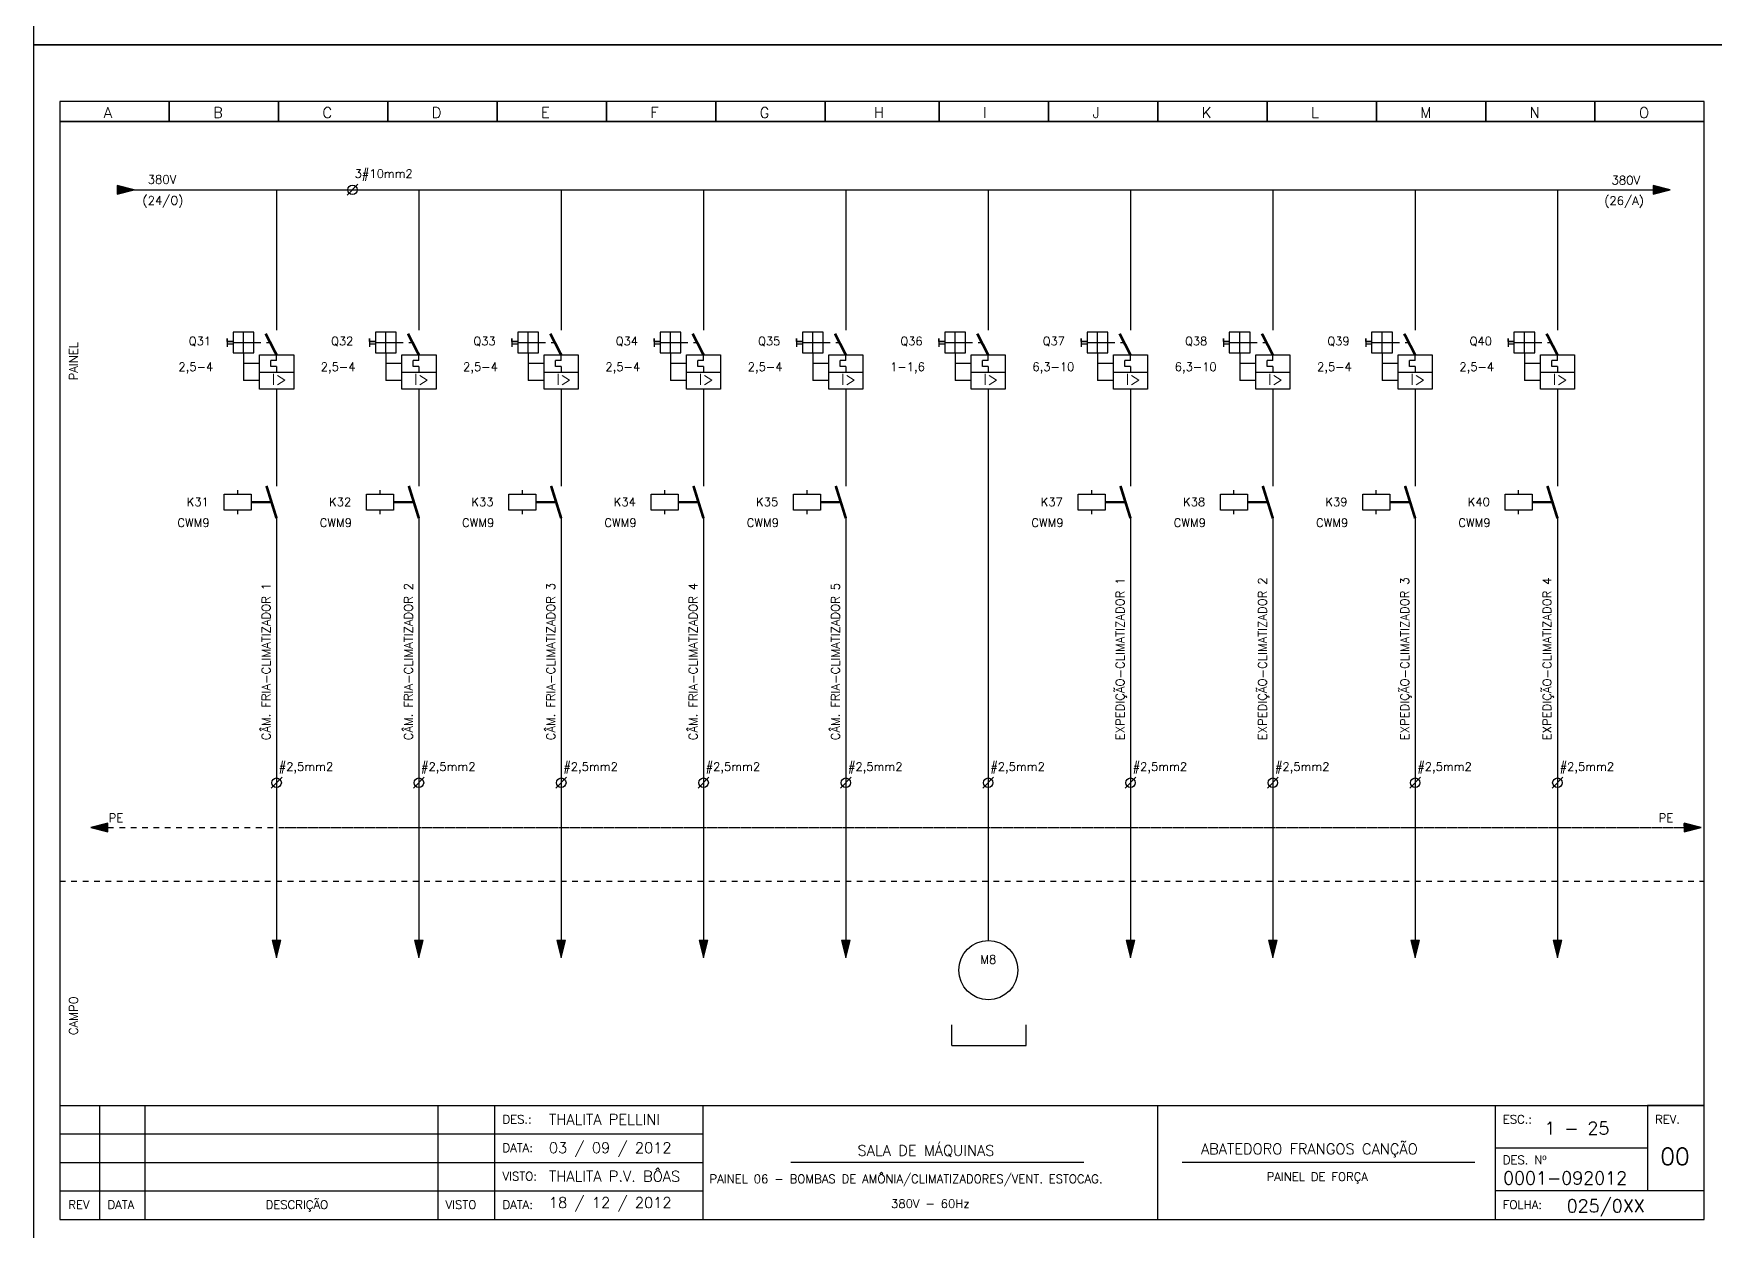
# Model space of a CAD drawing. Header units: millimetres. Extents: x 1974 to 2560, y 1429 to 1567.
# Drawn here: x 2130.07 to 2159.6, y 1491.8 to 1512.83 of the extents above; entities that cross this region are included whole.
import ezdxf

# ---------------------------------------------------------------- set-up
doc = ezdxf.new("R2010")
doc.units = ezdxf.units.MM
for name, pattern in [('DASHDOT2', [0.5, 0.25, -0.125, 0, -0.125]), ('DASHED', [0.75, 0.5, -0.25]), ('HIDDEN2', [0.1875, 0.125, -0.0625])]:
    doc.linetypes.add(name, pattern=pattern)
for name, color, linetype in [('1', 5, 'Continuous'), ('ALIMENTAÇÃO', 6, 'Continuous'), ('CONECTOR_SAK', 2, 'Continuous'), ('DISJUNTOR', 5, 'Continuous'), ('EQUIPAMENTOS', 5, 'Continuous'), ('MARGEM', 1, 'Continuous'), ('MOTORES', 5, 'Continuous'), ('PAINEL', 7, 'Continuous'), ('soft', 5, 'Continuous'), ('TERRA', 3, 'DASHED'), ('TEXTO', 4, 'Continuous'), ('TEXTO_2', 5, 'Continuous'), ('TIMBRE', 7, 'Continuous')]:
    doc.layers.add(name, color=color, linetype=linetype)
doc.styles.add('REGUA60', font='romans.shx', dxfattribs={"height": 2})
doc.styles.add('ROMANC', font='romanc.shx', dxfattribs={"height": 0.55})
doc.styles.add('ROMANS', font='romans.shx', dxfattribs={"height": 37})

msp = doc.modelspace()

# ---------------------------------------------------------------- hatches: boundary and pattern name
at = {"layer": 'EQUIPAMENTOS'}
for points in [[(2131.84, 1510.084), (2131.54, 1510.159), (2131.54, 1510.009)], [(2158.822, 1510.084), (2158.522, 1510.159), (2158.522, 1510.009)], [(2134.265, 1496.894), (2134.34, 1496.594), (2134.415, 1496.894)], [(2136.765, 1496.894), (2136.84, 1496.594), (2136.915, 1496.894)], [(2139.265, 1496.894), (2139.34, 1496.594), (2139.415, 1496.894)], [(2141.765, 1496.894), (2141.84, 1496.594), (2141.915, 1496.894)], [(2144.265, 1496.894), (2144.34, 1496.594), (2144.415, 1496.894)], [(2149.265, 1496.894), (2149.34, 1496.594), (2149.415, 1496.894)], [(2151.765, 1496.894), (2151.84, 1496.594), (2151.915, 1496.894)], [(2154.265, 1496.894), (2154.34, 1496.594), (2154.415, 1496.894)], [(2156.765, 1496.894), (2156.84, 1496.594), (2156.915, 1496.894)]]:
    msp.add_hatch(color=256, dxfattribs=at).paths.add_polyline_path(points)
at = {"layer": 'TERRA'}
h = msp.add_hatch(dxfattribs=at)
h.set_pattern_fill('ANSI31', color=256, scale=0.004, angle=180, style=0)
h.set_pattern_definition([(225, (2188.33320223, 1547.50084864), (0.0003535533906, -0.0003535533906), [])])
h.paths.add_polyline_path([(2131.079, 1498.881), (2131.379, 1498.881), (2131.379, 1498.956)])
h.paths.add_polyline_path([(2131.379, 1498.806), (2131.379, 1498.881), (2131.079, 1498.881)])
h = msp.add_hatch(dxfattribs=at)
h.set_pattern_fill('ANSI31', color=256, scale=0.004, style=0)
h.set_pattern_definition([(45, (2102.10874803, 1450.2612611), (-0.0003535533906, 0.0003535533906), [])])
h.paths.add_polyline_path([(2159.363, 1498.881), (2159.063, 1498.881), (2159.063, 1498.806)])
h.paths.add_polyline_path([(2159.063, 1498.956), (2159.063, 1498.881), (2159.363, 1498.881)])

# ---------------------------------------------------------------- linework, layer by layer
for p, q in [((2146.203, 1495.053), (2146.203, 1495.417)), ((2147.51, 1495.053), (2147.51, 1495.417)), ((2146.203, 1495.053), (2147.51, 1495.053)), ((2159.419, 1493.997), (2158.419, 1493.997))]:
    msp.add_line(p, q)
at = {"layer": '1'}
for p, q in [((2133.472, 1507.473), (2133.472, 1507.327)), ((2133.472, 1507.421), (2133.472, 1507.473)), ((2133.94, 1507.582), (2133.576, 1507.582)), ((2133.576, 1507.582), (2133.576, 1507.218)), ((2133.758, 1507.218), (2133.758, 1507.582)), ((2133.94, 1507.218), (2133.94, 1507.582)), ((2135.972, 1507.473), (2135.972, 1507.327)), ((2135.972, 1507.421), (2135.972, 1507.473)), ((2136.44, 1507.582), (2136.076, 1507.582)), ((2136.076, 1507.582), (2136.076, 1507.218)), ((2136.258, 1507.218), (2136.258, 1507.582)), ((2136.44, 1507.218), (2136.44, 1507.582)), ((2138.472, 1507.473), (2138.472, 1507.327)), ((2138.472, 1507.421), (2138.472, 1507.473)), ((2138.94, 1507.582), (2138.576, 1507.582)), ((2138.576, 1507.582), (2138.576, 1507.218)), ((2138.758, 1507.218), (2138.758, 1507.582)), ((2138.94, 1507.218), (2138.94, 1507.582)), ((2140.972, 1507.473), (2140.972, 1507.327)), ((2140.972, 1507.421), (2140.972, 1507.473)), ((2141.44, 1507.582), (2141.076, 1507.582)), ((2141.076, 1507.582), (2141.076, 1507.218)), ((2141.258, 1507.218), (2141.258, 1507.582)), ((2141.44, 1507.218), (2141.44, 1507.582)), ((2143.472, 1507.473), (2143.472, 1507.327)), ((2143.472, 1507.421), (2143.472, 1507.473)), ((2143.94, 1507.582), (2143.576, 1507.582)), ((2143.576, 1507.582), (2143.576, 1507.218)), ((2143.758, 1507.218), (2143.758, 1507.582)), ((2143.94, 1507.218), (2143.94, 1507.582)), ((2145.972, 1507.473), (2145.972, 1507.327)), ((2145.972, 1507.421), (2145.972, 1507.473)), ((2146.44, 1507.582), (2146.076, 1507.582)), ((2146.076, 1507.582), (2146.076, 1507.218)), ((2146.258, 1507.218), (2146.258, 1507.582)), ((2146.44, 1507.218), (2146.44, 1507.582)), ((2148.472, 1507.473), (2148.472, 1507.327)), ((2148.472, 1507.421), (2148.472, 1507.473)), ((2148.94, 1507.582), (2148.576, 1507.582)), ((2148.576, 1507.582), (2148.576, 1507.218)), ((2148.758, 1507.218), (2148.758, 1507.582)), ((2148.94, 1507.218), (2148.94, 1507.582)), ((2150.972, 1507.473), (2150.972, 1507.327)), ((2150.972, 1507.421), (2150.972, 1507.473)), ((2151.44, 1507.582), (2151.076, 1507.582)), ((2151.076, 1507.582), (2151.076, 1507.218)), ((2151.258, 1507.218), (2151.258, 1507.582)), ((2151.44, 1507.218), (2151.44, 1507.582)), ((2153.472, 1507.473), (2153.472, 1507.327)), ((2153.472, 1507.421), (2153.472, 1507.473)), ((2153.94, 1507.582), (2153.576, 1507.582)), ((2153.576, 1507.582), (2153.576, 1507.218)), ((2153.758, 1507.218), (2153.758, 1507.582)), ((2153.94, 1507.218), (2153.94, 1507.582)), ((2155.972, 1507.473), (2155.972, 1507.327)), ((2155.972, 1507.421), (2155.972, 1507.473)), ((2156.44, 1507.582), (2156.076, 1507.582)), ((2156.076, 1507.582), (2156.076, 1507.218)), ((2156.258, 1507.218), (2156.258, 1507.582)), ((2156.44, 1507.218), (2156.44, 1507.582)), ((2133.576, 1507.421), (2133.472, 1507.421)), ((2133.472, 1507.421), (2133.576, 1507.421)), ((2133.472, 1507.379), (2133.576, 1507.379)), ((2133.576, 1507.4), (2133.94, 1507.4)), ((2133.576, 1507.218), (2133.94, 1507.218)), ((2136.076, 1507.421), (2135.972, 1507.421)), ((2135.972, 1507.421), (2136.076, 1507.421)), ((2135.972, 1507.379), (2136.076, 1507.379)), ((2136.076, 1507.4), (2136.44, 1507.4)), ((2136.076, 1507.218), (2136.44, 1507.218)), ((2138.576, 1507.421), (2138.472, 1507.421)), ((2138.472, 1507.421), (2138.576, 1507.421)), ((2138.472, 1507.379), (2138.576, 1507.379)), ((2138.576, 1507.4), (2138.94, 1507.4)), ((2138.576, 1507.218), (2138.94, 1507.218)), ((2141.076, 1507.421), (2140.972, 1507.421)), ((2140.972, 1507.421), (2141.076, 1507.421)), ((2140.972, 1507.379), (2141.076, 1507.379)), ((2141.076, 1507.4), (2141.44, 1507.4)), ((2141.076, 1507.218), (2141.44, 1507.218)), ((2143.576, 1507.421), (2143.472, 1507.421)), ((2143.472, 1507.421), (2143.576, 1507.421)), ((2143.472, 1507.379), (2143.576, 1507.379)), ((2143.576, 1507.4), (2143.94, 1507.4)), ((2143.576, 1507.218), (2143.94, 1507.218)), ((2146.076, 1507.421), (2145.972, 1507.421)), ((2145.972, 1507.421), (2146.076, 1507.421)), ((2145.972, 1507.379), (2146.076, 1507.379)), ((2146.076, 1507.4), (2146.44, 1507.4)), ((2146.076, 1507.218), (2146.44, 1507.218)), ((2148.576, 1507.421), (2148.472, 1507.421)), ((2148.472, 1507.421), (2148.576, 1507.421)), ((2148.472, 1507.379), (2148.576, 1507.379)), ((2148.576, 1507.4), (2148.94, 1507.4)), ((2148.576, 1507.218), (2148.94, 1507.218)), ((2151.076, 1507.421), (2150.972, 1507.421)), ((2150.972, 1507.421), (2151.076, 1507.421)), ((2150.972, 1507.379), (2151.076, 1507.379)), ((2151.076, 1507.4), (2151.44, 1507.4)), ((2151.076, 1507.218), (2151.44, 1507.218)), ((2153.576, 1507.421), (2153.472, 1507.421)), ((2153.472, 1507.421), (2153.576, 1507.421)), ((2153.472, 1507.379), (2153.576, 1507.379)), ((2153.576, 1507.4), (2153.94, 1507.4)), ((2153.576, 1507.218), (2153.94, 1507.218)), ((2156.076, 1507.421), (2155.972, 1507.421)), ((2155.972, 1507.421), (2156.076, 1507.421)), ((2155.972, 1507.379), (2156.076, 1507.379)), ((2156.076, 1507.4), (2156.44, 1507.4)), ((2156.076, 1507.218), (2156.44, 1507.218))]:
    msp.add_line(p, q, dxfattribs=at)
at = {"layer": 'ALIMENTAÇÃO', "color": 6}
for p, q in [((2134.34, 1510.084), (2134.34, 1507.62)), ((2136.84, 1510.084), (2136.84, 1507.62)), ((2139.34, 1510.084), (2139.34, 1507.62)), ((2141.84, 1510.084), (2141.84, 1507.62)), ((2144.34, 1510.084), (2144.34, 1507.62)), ((2146.84, 1510.084), (2146.84, 1507.62)), ((2149.34, 1510.084), (2149.34, 1507.62)), ((2151.84, 1510.084), (2151.84, 1507.62)), ((2154.34, 1510.084), (2154.34, 1507.62)), ((2156.84, 1510.084), (2156.84, 1507.62)), ((2134.34, 1506.582), (2134.34, 1504.877)), ((2136.84, 1506.582), (2136.84, 1504.877)), ((2139.34, 1506.582), (2139.34, 1504.877)), ((2141.84, 1506.582), (2141.84, 1504.877)), ((2144.34, 1506.582), (2144.34, 1504.877)), ((2146.84, 1506.583), (2146.84, 1500.32)), ((2149.34, 1506.582), (2149.34, 1504.877)), ((2151.84, 1506.582), (2151.84, 1504.877)), ((2154.34, 1506.582), (2154.34, 1504.877)), ((2156.84, 1506.582), (2156.84, 1504.877)), ((2134.34, 1504.314), (2134.34, 1500.32)), ((2136.84, 1504.314), (2136.84, 1500.32)), ((2139.34, 1504.314), (2139.34, 1500.32)), ((2141.84, 1504.314), (2141.84, 1500.32)), ((2144.34, 1504.314), (2144.34, 1500.32)), ((2149.34, 1504.314), (2149.34, 1500.32)), ((2151.84, 1504.314), (2151.84, 1500.32)), ((2154.34, 1504.314), (2154.34, 1500.32)), ((2156.84, 1504.314), (2156.84, 1500.32)), ((2134.34, 1500.32), (2134.34, 1496.894)), ((2136.84, 1500.32), (2136.84, 1496.894)), ((2139.34, 1500.32), (2139.34, 1496.894)), ((2141.84, 1500.32), (2141.84, 1496.894)), ((2144.34, 1500.32), (2144.34, 1496.894)), ((2146.84, 1500.32), (2146.84, 1496.894)), ((2149.34, 1500.32), (2149.34, 1496.894)), ((2151.84, 1500.32), (2151.84, 1496.894)), ((2154.34, 1500.32), (2154.34, 1496.894)), ((2156.84, 1500.32), (2156.84, 1496.894))]:
    msp.add_line(p, q, dxfattribs=at)
at = {"layer": 'CONECTOR_SAK'}
for p, q in [((2135.77, 1510.181), (2135.579, 1509.988)), ((2134.436, 1499.764), (2134.245, 1499.571)), ((2136.936, 1499.764), (2136.745, 1499.571)), ((2139.436, 1499.764), (2139.245, 1499.571)), ((2141.936, 1499.764), (2141.745, 1499.571)), ((2144.436, 1499.764), (2144.245, 1499.571)), ((2146.936, 1499.764), (2146.745, 1499.571)), ((2149.436, 1499.764), (2149.245, 1499.571)), ((2151.936, 1499.764), (2151.745, 1499.571)), ((2154.436, 1499.764), (2154.245, 1499.571)), ((2156.936, 1499.764), (2156.745, 1499.571))]:
    msp.add_line(p, q, dxfattribs=at)
for centre in [(2135.674, 1510.084), (2134.34, 1499.667), (2136.84, 1499.667), (2139.34, 1499.667), (2141.84, 1499.667), (2144.34, 1499.667), (2146.84, 1499.667), (2149.34, 1499.667), (2151.84, 1499.667), (2154.34, 1499.667), (2156.84, 1499.667)]:
    msp.add_circle(centre, 0.0846, dxfattribs=at)
at = {"layer": 'DISJUNTOR'}
for p, q in [((2133.758, 1507.218), (2133.758, 1506.732)), ((2134.341, 1507.083), (2134.341, 1507.183)), ((2136.258, 1507.218), (2136.258, 1506.732)), ((2136.841, 1507.083), (2136.841, 1507.183)), ((2138.758, 1507.218), (2138.758, 1506.732)), ((2139.341, 1507.083), (2139.341, 1507.183)), ((2141.258, 1507.218), (2141.258, 1506.732)), ((2141.841, 1507.083), (2141.841, 1507.183)), ((2143.758, 1507.218), (2143.758, 1506.732)), ((2144.341, 1507.083), (2144.341, 1507.183)), ((2146.258, 1507.218), (2146.258, 1506.732)), ((2146.841, 1507.083), (2146.841, 1507.183)), ((2148.758, 1507.218), (2148.758, 1506.732)), ((2149.341, 1507.083), (2149.341, 1507.183)), ((2151.258, 1507.218), (2151.258, 1506.732)), ((2151.841, 1507.083), (2151.841, 1507.183)), ((2153.758, 1507.218), (2153.758, 1506.732)), ((2154.341, 1507.083), (2154.341, 1507.183)), ((2156.258, 1507.218), (2156.258, 1506.732)), ((2156.841, 1507.083), (2156.841, 1507.183)), ((2134.04, 1507.032), (2133.758, 1507.032)), ((2134.041, 1506.883), (2134.641, 1506.883)), ((2134.341, 1507.083), (2134.241, 1507.083)), ((2134.241, 1506.983), (2134.241, 1507.083)), ((2134.341, 1506.983), (2134.241, 1506.983)), ((2134.341, 1506.983), (2134.341, 1506.883)), ((2136.54, 1507.032), (2136.258, 1507.032)), ((2136.541, 1506.883), (2137.141, 1506.883)), ((2136.841, 1507.083), (2136.741, 1507.083)), ((2136.741, 1506.983), (2136.741, 1507.083)), ((2136.841, 1506.983), (2136.741, 1506.983)), ((2136.841, 1506.983), (2136.841, 1506.883)), ((2139.04, 1507.032), (2138.758, 1507.032)), ((2139.041, 1506.883), (2139.641, 1506.883)), ((2139.341, 1507.083), (2139.241, 1507.083)), ((2139.241, 1506.983), (2139.241, 1507.083)), ((2139.341, 1506.983), (2139.241, 1506.983)), ((2139.341, 1506.983), (2139.341, 1506.883)), ((2141.54, 1507.032), (2141.258, 1507.032)), ((2141.541, 1506.883), (2142.141, 1506.883)), ((2141.841, 1507.083), (2141.741, 1507.083)), ((2141.741, 1506.983), (2141.741, 1507.083)), ((2141.841, 1506.983), (2141.741, 1506.983)), ((2141.841, 1506.983), (2141.841, 1506.883)), ((2144.04, 1507.032), (2143.758, 1507.032)), ((2144.041, 1506.883), (2144.641, 1506.883)), ((2144.341, 1507.083), (2144.241, 1507.083)), ((2144.241, 1506.983), (2144.241, 1507.083)), ((2144.341, 1506.983), (2144.241, 1506.983)), ((2144.341, 1506.983), (2144.341, 1506.883)), ((2146.54, 1507.032), (2146.258, 1507.032)), ((2146.541, 1506.883), (2147.141, 1506.883)), ((2146.841, 1507.083), (2146.741, 1507.083)), ((2146.741, 1506.983), (2146.741, 1507.083)), ((2146.841, 1506.983), (2146.741, 1506.983)), ((2146.841, 1506.983), (2146.841, 1506.883)), ((2149.04, 1507.032), (2148.758, 1507.032)), ((2149.041, 1506.883), (2149.641, 1506.883)), ((2149.341, 1507.083), (2149.241, 1507.083)), ((2149.241, 1506.983), (2149.241, 1507.083)), ((2149.341, 1506.983), (2149.241, 1506.983)), ((2149.341, 1506.983), (2149.341, 1506.883)), ((2151.54, 1507.032), (2151.258, 1507.032)), ((2151.541, 1506.883), (2152.141, 1506.883)), ((2151.841, 1507.083), (2151.741, 1507.083)), ((2151.741, 1506.983), (2151.741, 1507.083)), ((2151.841, 1506.983), (2151.741, 1506.983)), ((2151.841, 1506.983), (2151.841, 1506.883)), ((2154.04, 1507.032), (2153.758, 1507.032)), ((2154.041, 1506.883), (2154.641, 1506.883)), ((2154.341, 1507.083), (2154.241, 1507.083)), ((2154.241, 1506.983), (2154.241, 1507.083)), ((2154.341, 1506.983), (2154.241, 1506.983)), ((2154.341, 1506.983), (2154.341, 1506.883)), ((2156.54, 1507.032), (2156.258, 1507.032)), ((2156.541, 1506.883), (2157.141, 1506.883)), ((2156.841, 1507.083), (2156.741, 1507.083)), ((2156.741, 1506.983), (2156.741, 1507.083)), ((2156.841, 1506.983), (2156.741, 1506.983)), ((2156.841, 1506.983), (2156.841, 1506.883)), ((2134.04, 1506.732), (2133.758, 1506.732)), ((2136.54, 1506.732), (2136.258, 1506.732)), ((2139.04, 1506.732), (2138.758, 1506.732)), ((2141.54, 1506.732), (2141.258, 1506.732)), ((2144.04, 1506.732), (2143.758, 1506.732)), ((2146.54, 1506.732), (2146.258, 1506.732)), ((2149.04, 1506.732), (2148.758, 1506.732)), ((2151.54, 1506.732), (2151.258, 1506.732)), ((2154.04, 1506.732), (2153.758, 1506.732)), ((2156.54, 1506.732), (2156.258, 1506.732))]:
    msp.add_line(p, q, dxfattribs=at)
at = {"layer": 'DISJUNTOR', "linetype": 'HIDDEN2'}
for p, q in [((2133.94, 1507.4), (2134.24, 1507.4)), ((2136.44, 1507.4), (2136.74, 1507.4)), ((2138.94, 1507.4), (2139.24, 1507.4)), ((2141.44, 1507.4), (2141.74, 1507.4)), ((2143.94, 1507.4), (2144.24, 1507.4)), ((2146.44, 1507.4), (2146.74, 1507.4)), ((2148.94, 1507.4), (2149.24, 1507.4)), ((2151.44, 1507.4), (2151.74, 1507.4)), ((2153.94, 1507.4), (2154.24, 1507.4)), ((2156.44, 1507.4), (2156.74, 1507.4))]:
    msp.add_line(p, q, dxfattribs=at)
at = {"layer": 'DISJUNTOR', "const_width": 0.0472}
for points in [[(2134.341, 1507.183), (2134.148, 1507.557)], [(2136.841, 1507.183), (2136.648, 1507.557)], [(2139.341, 1507.183), (2139.148, 1507.557)], [(2141.841, 1507.183), (2141.648, 1507.557)], [(2144.341, 1507.183), (2144.148, 1507.557)], [(2146.841, 1507.183), (2146.648, 1507.557)], [(2149.341, 1507.183), (2149.148, 1507.557)], [(2151.841, 1507.183), (2151.648, 1507.557)], [(2154.341, 1507.183), (2154.148, 1507.557)], [(2156.841, 1507.183), (2156.648, 1507.557)]]:
    msp.add_lwpolyline(points, dxfattribs=at)
at = {"layer": 'DISJUNTOR'}
for points in [[(2134.041, 1507.183), (2134.641, 1507.183), (2134.641, 1506.583), (2134.041, 1506.583)], [(2136.541, 1507.183), (2137.141, 1507.183), (2137.141, 1506.583), (2136.541, 1506.583)], [(2139.041, 1507.183), (2139.641, 1507.183), (2139.641, 1506.583), (2139.041, 1506.583)], [(2141.541, 1507.183), (2142.141, 1507.183), (2142.141, 1506.583), (2141.541, 1506.583)], [(2144.041, 1507.183), (2144.641, 1507.183), (2144.641, 1506.583), (2144.041, 1506.583)], [(2146.541, 1507.183), (2147.141, 1507.183), (2147.141, 1506.583), (2146.541, 1506.583)], [(2149.041, 1507.183), (2149.641, 1507.183), (2149.641, 1506.583), (2149.041, 1506.583)], [(2151.541, 1507.183), (2152.141, 1507.183), (2152.141, 1506.583), (2151.541, 1506.583)], [(2154.041, 1507.183), (2154.641, 1507.183), (2154.641, 1506.583), (2154.041, 1506.583)], [(2156.541, 1507.183), (2157.141, 1507.183), (2157.141, 1506.583), (2156.541, 1506.583)]]:
    msp.add_lwpolyline(points, close=True, dxfattribs=at)
at = {"layer": 'EQUIPAMENTOS'}
for p, q in [((2133.658, 1504.738), (2133.658, 1504.809)), ((2136.158, 1504.738), (2136.158, 1504.809)), ((2138.658, 1504.738), (2138.658, 1504.809)), ((2141.158, 1504.738), (2141.158, 1504.809)), ((2143.658, 1504.738), (2143.658, 1504.809)), ((2148.658, 1504.738), (2148.658, 1504.809)), ((2151.158, 1504.738), (2151.158, 1504.809)), ((2153.658, 1504.738), (2153.658, 1504.809)), ((2156.158, 1504.738), (2156.158, 1504.809)), ((2133.896, 1504.608), (2134.248, 1504.608)), ((2133.896, 1504.588), (2134.255, 1504.588)), ((2136.396, 1504.608), (2136.748, 1504.608)), ((2136.396, 1504.588), (2136.755, 1504.588)), ((2138.896, 1504.608), (2139.248, 1504.608)), ((2138.896, 1504.588), (2139.255, 1504.588)), ((2141.396, 1504.608), (2141.748, 1504.608)), ((2141.396, 1504.588), (2141.755, 1504.588)), ((2143.896, 1504.608), (2144.248, 1504.608)), ((2143.896, 1504.588), (2144.255, 1504.588)), ((2148.896, 1504.608), (2149.248, 1504.608)), ((2148.896, 1504.588), (2149.255, 1504.588)), ((2151.396, 1504.608), (2151.748, 1504.608)), ((2151.396, 1504.588), (2151.755, 1504.588)), ((2153.896, 1504.608), (2154.248, 1504.608)), ((2153.896, 1504.588), (2154.255, 1504.588)), ((2156.396, 1504.608), (2156.748, 1504.608)), ((2156.396, 1504.588), (2156.755, 1504.588)), ((2133.658, 1504.388), (2133.658, 1504.459)), ((2136.158, 1504.388), (2136.158, 1504.459)), ((2138.658, 1504.388), (2138.658, 1504.459)), ((2141.158, 1504.388), (2141.158, 1504.459)), ((2143.658, 1504.388), (2143.658, 1504.459)), ((2148.658, 1504.388), (2148.658, 1504.459)), ((2151.158, 1504.388), (2151.158, 1504.459)), ((2153.658, 1504.388), (2153.658, 1504.459)), ((2156.158, 1504.388), (2156.158, 1504.459))]:
    msp.add_line(p, q, dxfattribs=at)
for points in [[(2131.54, 1510.009), (2131.84, 1510.084), (2131.54, 1510.159), (2131.54, 1510.009)], [(2158.522, 1510.009), (2158.822, 1510.084), (2158.522, 1510.159), (2158.522, 1510.009)], [(2134.265, 1496.894), (2134.34, 1496.594), (2134.415, 1496.894), (2134.265, 1496.894)], [(2136.765, 1496.894), (2136.84, 1496.594), (2136.915, 1496.894), (2136.765, 1496.894)], [(2139.265, 1496.894), (2139.34, 1496.594), (2139.415, 1496.894), (2139.265, 1496.894)], [(2141.765, 1496.894), (2141.84, 1496.594), (2141.915, 1496.894), (2141.765, 1496.894)], [(2144.265, 1496.894), (2144.34, 1496.594), (2144.415, 1496.894), (2144.265, 1496.894)], [(2149.265, 1496.894), (2149.34, 1496.594), (2149.415, 1496.894), (2149.265, 1496.894)], [(2151.765, 1496.894), (2151.84, 1496.594), (2151.915, 1496.894), (2151.765, 1496.894)], [(2154.265, 1496.894), (2154.34, 1496.594), (2154.415, 1496.894), (2154.265, 1496.894)], [(2156.765, 1496.894), (2156.84, 1496.594), (2156.915, 1496.894), (2156.765, 1496.894)]]:
    msp.add_lwpolyline(points, dxfattribs=at)
at = {"layer": 'EQUIPAMENTOS', "const_width": 0.0472}
for points in [[(2134.34, 1504.314), (2134.163, 1504.882)], [(2136.84, 1504.314), (2136.663, 1504.882)], [(2139.34, 1504.314), (2139.163, 1504.882)], [(2141.84, 1504.314), (2141.663, 1504.882)], [(2144.34, 1504.314), (2144.163, 1504.882)], [(2149.34, 1504.314), (2149.163, 1504.882)], [(2151.84, 1504.314), (2151.663, 1504.882)], [(2154.34, 1504.314), (2154.163, 1504.882)], [(2156.84, 1504.314), (2156.663, 1504.882)]]:
    msp.add_lwpolyline(points, dxfattribs=at)
at = {"layer": 'EQUIPAMENTOS'}
for points in [[(2133.42, 1504.459), (2133.42, 1504.738), (2133.896, 1504.738), (2133.896, 1504.459)], [(2135.92, 1504.459), (2135.92, 1504.738), (2136.396, 1504.738), (2136.396, 1504.459)], [(2138.42, 1504.459), (2138.42, 1504.738), (2138.896, 1504.738), (2138.896, 1504.459)], [(2140.92, 1504.459), (2140.92, 1504.738), (2141.396, 1504.738), (2141.396, 1504.459)], [(2143.42, 1504.459), (2143.42, 1504.738), (2143.896, 1504.738), (2143.896, 1504.459)], [(2148.42, 1504.459), (2148.42, 1504.738), (2148.896, 1504.738), (2148.896, 1504.459)], [(2150.92, 1504.459), (2150.92, 1504.738), (2151.396, 1504.738), (2151.396, 1504.459)], [(2153.42, 1504.459), (2153.42, 1504.738), (2153.896, 1504.738), (2153.896, 1504.459)], [(2155.92, 1504.459), (2155.92, 1504.738), (2156.396, 1504.738), (2156.396, 1504.459)]]:
    msp.add_lwpolyline(points, close=True, dxfattribs=at)
at = {"layer": 'MARGEM', "color": 7}
for points in [[(2130.073, 1512.634), (2159.773, 1512.634), (2159.773, 1533.659), (2130.073, 1533.659)], [(2130.073, 1491.609), (2159.773, 1491.609), (2159.773, 1512.634), (2130.073, 1512.634)]]:
    msp.add_lwpolyline(points, close=True, dxfattribs=at)
at = {"layer": 'MOTORES'}
msp.add_circle((2146.843, 1496.375), 0.519, dxfattribs=at)
at = {"layer": 'PAINEL', "color": 12, "linetype": 'HIDDEN2', "ltscale": 0.005}
msp.add_line((2130.535, 1497.941), (2159.419, 1497.941), dxfattribs=at)
at = {"layer": 'soft'}
msp.add_line((2131.606, 1510.084), (2158.822, 1510.084), dxfattribs=at)
at = {"layer": 'TERRA', "linetype": 'DASHDOT2', "ltscale": 0.0025}
for p, q in [((2131.379, 1498.881), (2159.063, 1498.881)), ((2131.379, 1498.881), (2159.063, 1498.881)), ((2134.49, 1498.881), (2159.363, 1498.881))]:
    msp.add_line(p, q, dxfattribs=at)
at = {"layer": 'TERRA'}
for points in [[(2131.379, 1498.956), (2131.079, 1498.881), (2131.379, 1498.806), (2131.379, 1498.956)], [(2131.379, 1498.956), (2131.079, 1498.881), (2131.379, 1498.806), (2131.379, 1498.956)], [(2159.063, 1498.806), (2159.363, 1498.881), (2159.063, 1498.956), (2159.063, 1498.806)], [(2159.063, 1498.806), (2159.363, 1498.881), (2159.063, 1498.956), (2159.063, 1498.806)]]:
    msp.add_lwpolyline(points, dxfattribs=at)
at = {"layer": 'TIMBRE', "color": 12}
msp.add_line((2159.419, 1511.634), (2130.535, 1511.634), dxfattribs=at)
at = {"layer": 'TIMBRE'}
for p, q in [((2130.535, 1493.997), (2159.419, 1493.997)), ((2131.235, 1491.997), (2131.235, 1493.997)), ((2132.035, 1491.997), (2132.035, 1493.997)), ((2137.173, 1493.997), (2137.173, 1491.997)), ((2138.173, 1491.997), (2138.173, 1493.997)), ((2141.826, 1493.997), (2141.826, 1491.997)), ((2149.816, 1493.997), (2149.816, 1491.997)), ((2155.743, 1493.997), (2155.743, 1491.997)), ((2158.419, 1493.997), (2158.419, 1492.497)), ((2130.535, 1493.497), (2141.826, 1493.497)), ((2130.535, 1492.997), (2141.826, 1492.997)), ((2148.52, 1492.997), (2143.376, 1492.997)), ((2155.391, 1492.997), (2150.247, 1492.997)), ((2158.419, 1493.247), (2155.743, 1493.247)), ((2130.535, 1492.497), (2141.826, 1492.497)), ((2159.419, 1492.497), (2155.743, 1492.497))]:
    msp.add_line(p, q, dxfattribs=at)
at = {"layer": 'TIMBRE', "color": 12}
for points in [[(2130.535, 1511.284), (2132.455, 1511.284), (2132.455, 1511.634), (2130.535, 1511.634)], [(2132.455, 1511.284), (2134.375, 1511.284), (2134.375, 1511.634), (2132.455, 1511.634)], [(2134.375, 1511.284), (2136.295, 1511.284), (2136.295, 1511.634), (2134.375, 1511.634)], [(2136.295, 1511.284), (2138.215, 1511.284), (2138.215, 1511.634), (2136.295, 1511.634)], [(2138.215, 1511.284), (2140.135, 1511.284), (2140.135, 1511.634), (2138.215, 1511.634)], [(2140.135, 1511.284), (2142.055, 1511.284), (2142.055, 1511.634), (2140.135, 1511.634)], [(2142.055, 1511.284), (2143.975, 1511.284), (2143.975, 1511.634), (2142.055, 1511.634)], [(2143.975, 1511.284), (2145.979, 1511.284), (2145.979, 1511.634), (2143.975, 1511.634)], [(2145.979, 1511.284), (2147.899, 1511.284), (2147.899, 1511.634), (2145.979, 1511.634)], [(2147.899, 1511.284), (2149.819, 1511.284), (2149.819, 1511.634), (2147.899, 1511.634)], [(2149.819, 1511.284), (2151.739, 1511.284), (2151.739, 1511.634), (2149.819, 1511.634)], [(2151.739, 1511.284), (2153.659, 1511.284), (2153.659, 1511.634), (2151.739, 1511.634)], [(2153.659, 1511.284), (2155.579, 1511.284), (2155.579, 1511.634), (2153.659, 1511.634)], [(2155.579, 1511.284), (2157.499, 1511.284), (2157.499, 1511.634), (2155.579, 1511.634)], [(2157.499, 1511.284), (2159.419, 1511.284), (2159.419, 1511.634), (2157.499, 1511.634)], [(2130.535, 1491.997), (2159.419, 1491.997), (2159.419, 1511.284), (2130.535, 1511.284)]]:
    msp.add_lwpolyline(points, close=True, dxfattribs=at)

# ---------------------------------------------------------------- texts
at = {"style": 'ROMANS'}
for s, p in [('ESC.:', (2155.88, 1493.68)), ('REV.', (2158.555, 1493.68)), ('DES. Nº', (2155.88, 1492.967)), ('PAINEL 06 - BOMBAS DE AMÔNIA/CLIMATIZADORES/VENT. ESTOCAG.', (2141.944, 1492.633)), ('PAINEL DE FORÇA', (2151.73, 1492.671)), ('380V - 60Hz', (2145.133, 1492.198)), ('FOLHA:', (2155.88, 1492.18))]:
    msp.add_text(s, height=0.15, dxfattribs=at).set_placement(p)
at = {"layer": 'TEXTO'}
for s, height, style, p in [('A', 0.188, 'ROMANS', (2131.307, 1511.347)), ('B', 0.188, 'ROMANS', (2133.227, 1511.347)), ('C', 0.188, 'ROMANS', (2135.147, 1511.347)), ('D', 0.188, 'ROMANS', (2137.067, 1511.347)), ('E', 0.188, 'ROMANS', (2138.987, 1511.347)), ('F', 0.188, 'ROMANS', (2140.907, 1511.347)), ('G', 0.188, 'ROMANS', (2142.827, 1511.347)), ('H', 0.188, 'ROMANS', (2144.832, 1511.347)), ('I', 0.188, 'ROMANS', (2146.752, 1511.347)), ('J', 0.188, 'ROMANS', (2148.672, 1511.347)), ('K', 0.188, 'ROMANS', (2150.592, 1511.347)), ('L', 0.188, 'ROMANS', (2152.512, 1511.347)), ('M', 0.188, 'ROMANS', (2154.432, 1511.347)), ('N', 0.188, 'ROMANS', (2156.352, 1511.347)), ('O', 0.188, 'ROMANS', (2158.272, 1511.347)), ('3#10mm2', 0.148, 'ROMANS', (2135.711, 1510.294)), ('380V', 0.15, 'ROMANS', (2132.078, 1510.19)), ('380V', 0.15, 'ROMANS', (2157.789, 1510.178)), ('(24/O)', 0.15, 'ROMANS', (2131.985, 1509.822)), ('(26/A)', 0.15, 'ROMANS', (2157.663, 1509.818)), ('Q31', 0.148, 'ROMANS', (2132.796, 1507.353)), ('Q32', 0.148, 'ROMANS', (2135.296, 1507.353)), ('Q33', 0.148, 'ROMANS', (2137.796, 1507.353)), ('Q34', 0.148, 'ROMANS', (2140.296, 1507.353)), ('Q35', 0.148, 'ROMANS', (2142.796, 1507.353)), ('Q36', 0.148, 'ROMANS', (2145.296, 1507.353)), ('Q37', 0.148, 'ROMANS', (2147.796, 1507.353)), ('Q38', 0.148, 'ROMANS', (2150.296, 1507.353)), ('Q39', 0.148, 'ROMANS', (2152.796, 1507.353)), ('Q40', 0.148, 'ROMANS', (2155.296, 1507.353)), ('2,5-4', 0.148, 'ROMANS', (2132.618, 1506.901)), ('2,5-4', 0.148, 'ROMANS', (2135.118, 1506.901)), ('2,5-4', 0.148, 'ROMANS', (2137.618, 1506.901)), ('2,5-4', 0.148, 'ROMANS', (2140.118, 1506.901)), ('2,5-4', 0.148, 'ROMANS', (2142.618, 1506.901)), ('1-1,6', 0.148, 'ROMANS', (2145.118, 1506.901)), ('6,3-10', 0.148, 'ROMANS', (2147.618, 1506.901)), ('6,3-10', 0.148, 'ROMANS', (2150.118, 1506.901)), ('2,5-4', 0.148, 'ROMANS', (2152.618, 1506.901)), ('2,5-4', 0.148, 'ROMANS', (2155.118, 1506.901)), ('K31', 0.148, 'ROMANS', (2132.764, 1504.527)), ('K32', 0.148, 'ROMANS', (2135.264, 1504.527)), ('K33', 0.148, 'ROMANS', (2137.764, 1504.527)), ('K34', 0.148, 'ROMANS', (2140.264, 1504.527)), ('K35', 0.148, 'ROMANS', (2142.764, 1504.527)), ('K37', 0.148, 'ROMANS', (2147.764, 1504.527)), ('K38', 0.148, 'ROMANS', (2150.264, 1504.527)), ('K39', 0.148, 'ROMANS', (2152.764, 1504.527)), ('K40', 0.148, 'ROMANS', (2155.264, 1504.527)), ('CWM9', 0.148, 'ROMANS', (2132.599, 1504.161)), ('CWM9', 0.148, 'ROMANS', (2135.099, 1504.161)), ('CWM9', 0.148, 'ROMANS', (2137.599, 1504.161)), ('CWM9', 0.148, 'ROMANS', (2140.099, 1504.161)), ('CWM9', 0.148, 'ROMANS', (2142.599, 1504.161)), ('CWM9', 0.148, 'ROMANS', (2147.599, 1504.161)), ('CWM9', 0.148, 'ROMANS', (2150.099, 1504.161)), ('CWM9', 0.148, 'ROMANS', (2152.599, 1504.161)), ('CWM9', 0.148, 'ROMANS', (2155.099, 1504.161)), ('#2,5mm2', 0.148, 'ROMANS', (2134.377, 1499.877)), ('#2,5mm2', 0.148, 'ROMANS', (2136.877, 1499.877)), ('#2,5mm2', 0.148, 'ROMANS', (2139.377, 1499.877)), ('#2,5mm2', 0.148, 'ROMANS', (2141.877, 1499.877)), ('#2,5mm2', 0.148, 'ROMANS', (2144.377, 1499.877)), ('#2,5mm2', 0.148, 'ROMANS', (2146.877, 1499.877)), ('#2,5mm2', 0.148, 'ROMANS', (2149.377, 1499.877)), ('#2,5mm2', 0.148, 'ROMANS', (2151.877, 1499.877)), ('#2,5mm2', 0.148, 'ROMANS', (2154.377, 1499.877)), ('#2,5mm2', 0.148, 'ROMANS', (2156.877, 1499.877)), ('PE', 0.15, 'ROMANS', (2131.391, 1498.975)), ('PE', 0.15, 'ROMANS', (2158.618, 1498.975)), ('M8', 0.15, 'REGUA60', (2146.7, 1496.489)), ('THALITA PELLINI', 0.1875, 'ROMANS', (2139.124, 1493.66)), ('03 / 09 / 2012', 0.1875, 'ROMANS', (2139.124, 1493.16)), ('THALITA P.V. BÔAS', 0.1875, 'ROMANS', (2139.124, 1492.66)), ('18 / 12 / 2012', 0.1875, 'ROMANS', (2139.124, 1492.197))]:
    msp.add_text(s, height=height, dxfattribs=dict(at, style=style)).set_placement(p)
at = {"layer": 'TEXTO', "style": 'REGUA60'}
for s, p in [('PAINEL', (2130.849, 1506.735)), ('CÂM. FRIA-CLIMATIZADOR 1', (2134.232, 1500.413)), ('CÂM. FRIA-CLIMATIZADOR 2', (2136.732, 1500.413)), ('CÂM. FRIA-CLIMATIZADOR 3', (2139.232, 1500.413)), ('CÂM. FRIA-CLIMATIZADOR 4', (2141.732, 1500.413)), ('CÂM. FRIA-CLIMATIZADOR 5', (2144.232, 1500.413)), ('EXPEDIÇÃO-CLIMATIZADOR 1', (2149.232, 1500.413)), ('EXPEDIÇÃO-CLIMATIZADOR 2', (2151.732, 1500.413)), ('EXPEDIÇÃO-CLIMATIZADOR 3', (2154.232, 1500.413)), ('EXPEDIÇÃO-CLIMATIZADOR 4', (2156.732, 1500.413)), ('CAMPO', (2130.849, 1495.234))]:
    msp.add_text(s, height=0.15, rotation=90, dxfattribs=at).set_placement(p)
at = {"layer": 'TEXTO', "color": 150, "style": 'ROMANS'}
for s, height, p in [('DES.:', 0.15, (2138.309, 1493.68)), ('1 - 25', 0.225, (2156.614, 1493.487)), ('DATA:', 0.15, (2138.309, 1493.18)), ('00', 0.3, (2158.647, 1492.953)), ('VISTO:', 0.15, (2138.309, 1492.68)), ('0001-092012', 0.225, (2155.884, 1492.611)), ('REV', 0.15, (2130.683, 1492.18)), ('DATA', 0.15, (2131.371, 1492.18)), ('DESCRIÇÃO', 0.15, (2134.147, 1492.18)), ('VISTO', 0.15, (2137.309, 1492.18)), ('DATA:', 0.15, (2138.309, 1492.18)), ('025/0XX', 0.225, (2157.002, 1492.121))]:
    msp.add_text(s, height=height, dxfattribs=at).set_placement(p)
at = {"layer": 'TEXTO_2'}
for s, height, style, p in [('I>', 0.1927, 'REGUA60', (2134.256, 1506.657)), ('I>', 0.1927, 'REGUA60', (2136.756, 1506.657)), ('I>', 0.1927, 'REGUA60', (2139.256, 1506.657)), ('I>', 0.1927, 'REGUA60', (2141.756, 1506.657)), ('I>', 0.1927, 'REGUA60', (2144.256, 1506.657)), ('I>', 0.1927, 'REGUA60', (2146.756, 1506.657)), ('I>', 0.1927, 'REGUA60', (2149.256, 1506.657)), ('I>', 0.1927, 'REGUA60', (2151.756, 1506.657)), ('I>', 0.1927, 'REGUA60', (2154.256, 1506.657)), ('I>', 0.1927, 'REGUA60', (2156.756, 1506.657)), ('SALA DE MÁQUINAS', 0.1875, 'ROMANC', (2144.545, 1493.113)), ('ABATEDORO FRANGOS CANÇÃO', 0.1875, 'ROMANC', (2150.577, 1493.141))]:
    msp.add_text(s, height=height, dxfattribs=dict(at, style=style)).set_placement(p)

doc.saveas('drawing.dxf')
